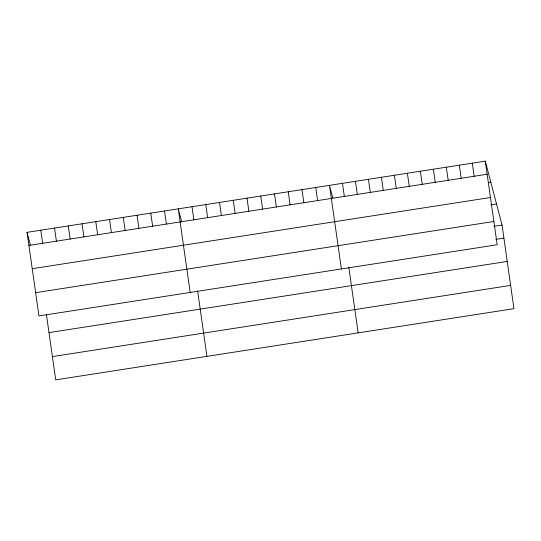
<?xml version="1.0" encoding="UTF-8"?>
<svg xmlns="http://www.w3.org/2000/svg" width="541" height="541" viewBox="0 0 541 541"><rect width="100%" height="100%" fill="white"/><g stroke="black" fill="none" stroke-linecap="round" stroke-linejoin="round"><path stroke-width="0.81" d="M485.284 161.144L497.186 244.748L38.945 315.937L27.05 232.339L485.284 161.144L502.055 225.063L513.95 308.661L55.716 379.856L46.391 314.335M28.916 245.431L487.15 174.236M488.381 182.615L490.815 182.236M32.223 268.701L490.464 197.506M490.836 204.85L496.516 203.971M35.638 292.674L493.872 221.479M493.94 226.321L502.055 225.063M495.799 239.42L503.914 238.155M48.988 332.62L507.228 261.425M52.403 356.593L510.636 285.398M332.803 198.006L329.483 185.347L341.385 268.951M181.587 221.499L178.266 208.84L190.168 292.444M27.05 232.339L30.37 244.992M472.3 163.159L474.166 176.258M459.323 165.174L461.182 178.273M446.339 167.196L448.198 180.288M433.355 169.211L435.214 182.31M420.371 171.226L422.23 184.325M407.387 173.248L409.253 186.341M394.403 175.264L396.269 188.356M381.419 177.279L383.285 190.378M368.435 179.294L370.301 192.393M355.451 181.316L357.317 194.408M342.467 183.331L344.333 196.43M348.823 267.349L358.149 332.871M315.741 187.484L317.601 200.583M301.993 189.62L303.853 202.713M288.245 191.757L290.111 204.85M274.497 193.894L276.363 206.987M260.748 196.025L262.615 209.124M247 198.162L248.867 211.26M233.259 200.298L235.119 213.397M219.511 202.435L221.37 215.528M205.763 204.572L207.629 217.665M192.014 206.709L193.881 219.802M197.607 290.842L206.933 356.363M164.518 210.976L166.385 224.075M150.777 213.113L152.636 226.212M137.029 215.25L138.888 228.343M123.28 217.387L125.14 230.48M109.532 219.524L111.399 232.616M95.784 221.654L97.651 234.753M82.036 223.791L83.902 236.89M68.294 225.928L70.154 239.027M54.546 228.065L56.406 241.158M40.798 230.202L42.658 243.294"/></g></svg>
